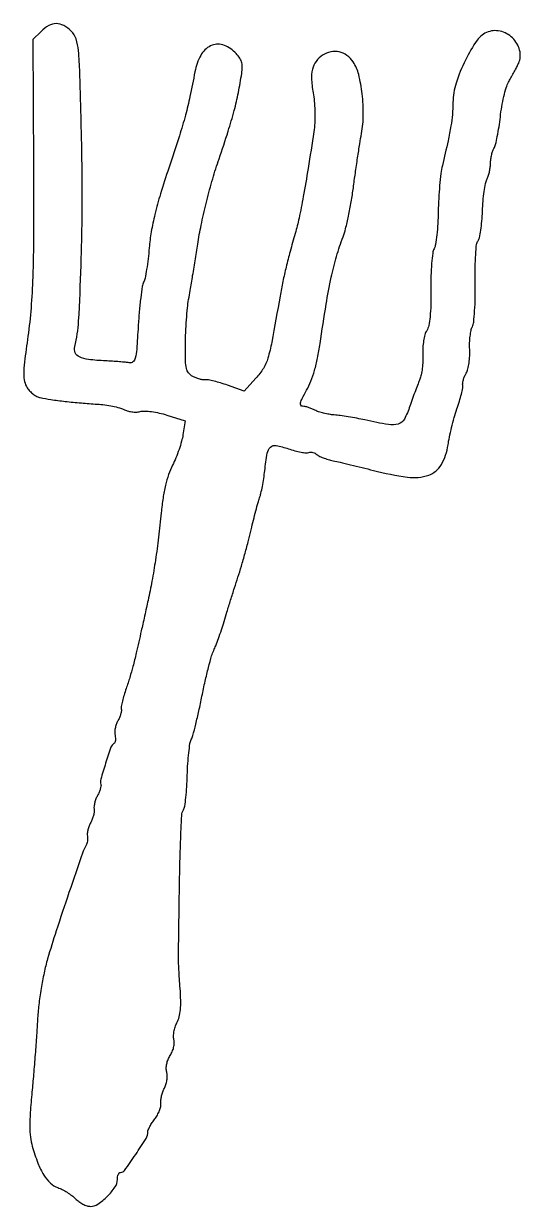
# Model space of a CAD drawing. Extents: x 0 to 147, y 0 to 349.
import ezdxf

# ---------------------------------------------------------------- set-up
doc = ezdxf.new("R2010")
doc.units = 0

msp = doc.modelspace()

# ---------------------------------------------------------------- linework, layer by layer
msp.add_lwpolyline([(5.51654, 346.607449), (3.12399, 344.214899), (3.274086, 306.857449, -0.001825), (3.281574, 286.547618, -0.007327), (3.05888, 274.131819, -0.01163), (2.550315, 265.035031, -0.014841), (1.638524, 256.686751, 0.003422), (0.623955, 249.02331, 0.02793), (0.38071, 245.500357, 0.06393), (0.634101, 243.298865, 0.084641), (1.439083, 241.452628, 0.048251), (2.210867, 240.491306, 0.037566), (3.21657, 239.604236, 0.038659), (4.290613, 238.915161, 0.071429), (5.26265, 238.559755, 0.016843), (8.356309, 238.015216, 0.006676), (12.637421, 237.467709, 0.006475), (17.384241, 236.98714, 0.006977), (22.025196, 236.643114, -0.017605), (24.310541, 236.424788, -0.016861), (26.608262, 236.044147, -0.017068), (28.610571, 235.571047, -0.05637), (29.868337, 235.070464, 0.055702), (30.941257, 234.641793, 0.036302), (32.250849, 234.381442, 0.036323), (33.582997, 234.313365, 0.056146), (34.724029, 234.466872, -0.072049), (36.06502, 234.604204, -0.022565), (38.082264, 234.428431, -0.021832), (40.365144, 234.023161, -0.021351), (42.621298, 233.418029), (47.980821, 231.732252), (47.348663, 227.616126, -0.02997), (46.93369, 225.691034, -0.014296), (46.18301, 223.271357, -0.014115), (45.252057, 220.780285, -0.01949), (44.26819, 218.605513, 0.033142), (43.115925, 215.86152, 0.024444), (42.19737, 212.696061, 0.021078), (41.479637, 208.991965, 0.013168), (40.937767, 204.605513, -0.00582), (40.150737, 197.361009, -0.007259), (39.243976, 190.653485, -0.00782), (38.215019, 184.456076, -0.009821), (37.059462, 178.75, 0.000042), (36.585101, 176.622398, 0.000027), (36.033529, 174.146875, 0.000027), (35.492802, 171.718786, 0.00005), (35.05468, 169.75, -0.00198), (33.583894, 163.258986, -0.007534), (32.588683, 159.224595, -0.010956), (31.681317, 156.055199, -0.009246), (30.586389, 152.742652, 0.011826), (29.965134, 150.830078, 0.014559), (29.480477, 149.017746, 0.012992), (29.160279, 147.487027, 0.095355), (29.167655, 146.742652, -0.092229), (29.177904, 146.106408, -0.02895), (28.96381, 145.174061, -0.027819), (28.598772, 144.139554, -0.027493), (28.119908, 143.147767, 0.043832), (27.659003, 142.107814, 0.035674), (27.347698, 140.929327, 0.036954), (27.21884, 139.794497, 0.073876), (27.316223, 138.898763, -0.043741), (27.445888, 138.135849, -0.05318), (27.427531, 137.411456, -0.062185), (27.274986, 136.828189, -0.160663), (26.998608, 136.49914, 0.170894), (26.121244, 135.411303, 0.007537), (24.546687, 130.740061, 0.008418), (23.134161, 126.061372, 0.141576), (23.142021, 124.461292, -0.116748), (23.169921, 123.942737, -0.028947), (22.969139, 123.109904, -0.028023), (22.621036, 122.157686, -0.024888), (22.156248, 121.210723, 0.035237), (21.689861, 120.20863, 0.029608), (21.336957, 119.091396, 0.030646), (21.137546, 118.02866, 0.069025), (21.14869, 117.210723, -0.0687), (21.160364, 116.392785, -0.030526), (20.962643, 115.33005, -0.029499), (20.612188, 114.212812, -0.035157), (20.14869, 113.210723, 0.035775), (19.686686, 112.208622, 0.030069), (19.340655, 111.091396, 0.03114), (19.149515, 110.028765, 0.069777), (19.168837, 109.210723, -0.039607), (19.230013, 108.482164, -0.033214), (19.18211, 107.708084, -0.034493), (19.04138, 107.003591, -0.074065), (18.81908, 106.497649, 0.057366), (17.723639, 104.213837, 0.001266), (13.744962, 92.601975, 0.003241), (9.972562, 81.259779, 0.008334), (7.43614, 73, 0.017378), (6.406321, 68.907552, 0.012077), (5.517098, 64.223685, 0.01196), (4.843806, 59.430094, 0.015424), (4.46732, 55, -0.003873), (4.190782, 50.522366, -0.001907), (3.773283, 44.832202, -0.001892), (3.294895, 38.92721, -0.002757), (2.824866, 33.726643, 0.006351), (2.32199, 27.677954, 0.019059), (2.188826, 23.53491, 0.027544), (2.380216, 20.404163, 0.041533), (2.920599, 17.726643, 0.020516), (4.586027, 12.754234, 0.047109), (6.331328, 9.217045, 0.065021), (8.252209, 6.853157, 0.106739), (10.446862, 5.51998, -0.035625), (11.739317, 4.966766, -0.02133), (13.191278, 4.138682, -0.021298), (14.573093, 3.186105, -0.034401), (15.651408, 2.25, 0.041447), (16.671918, 1.388957, 0.035881), (17.869345, 0.660938, 0.03752), (19.05672, 0.159572, 0.081312), (20.031469, 0, 0.149304), (22.288722, 0.689401, 0.047461), (25.03651, 2.946586, 0.047443), (27.307502, 5.678965, 0.150784), (28, 7.923077, -0.043628), (28.069507, 8.718153, -0.06339), (28.278048, 9.389904, -0.083098), (28.584733, 9.84456, -0.205717), (28.946546, 10, 0.241823), (30.126249, 10.605998, 0.007136), (33.408341, 15.327547, 0.009653), (36.459863, 20.048005, 0.139537), (37, 21.945776, -0.099296), (37.129063, 22.589257, -0.023428), (37.60107, 23.584791, -0.023215), (38.262956, 24.699055, -0.021025), (39.046197, 25.785859, 0.039235), (39.811117, 26.933032, 0.035202), (40.419207, 28.227111, 0.036967), (40.797094, 29.470687, 0.085186), (40.846892, 30.443589, -0.058102), (40.844265, 31.399644, -0.029646), (41.05078, 32.584227, -0.028995), (41.411982, 33.795304, -0.038414), (41.885726, 34.843141, 0.053301), (42.333233, 35.916824, 0.036645), (42.615014, 37.206296, 0.03696), (42.703352, 38.503422, 0.060076), (42.564871, 39.597556, -0.064675), (42.429014, 40.756089, -0.048693), (42.569633, 42.032254, -0.046551), (42.967539, 43.318163, -0.046763), (43.596009, 44.506184, 0.047568), (44.187764, 45.629164, 0.040754), (44.59365, 46.903069, 0.042578), (44.770754, 48.14294, 0.078298), (44.669721, 49.154987, -0.073996), (44.558237, 50.182696, -0.03507), (44.704553, 51.510192, -0.033787), (45.056692, 52.904189, -0.040589), (45.578355, 54.151522, 0.057879), (46.235651, 55.889231, 0.038257), (46.596157, 57.995503, 0.02891), (46.690803, 60.680473, 0.012568), (46.520478, 64.248303, -0.00163), (46.31931, 67.134956, -0.00205), (46.152636, 69.810439, -0.001636), (46.029357, 72.055944, -0.016217), (46.011282, 73, -0.000799), (46.343997, 95.350271, -0.004382), (46.648703, 107.416216, -0.003551), (46.972439, 115.285632, -0.127016), (47.508915, 117.014425, 0.101408), (47.876567, 118.017095, 0.009779), (48.21405, 120.603147, 0.012115), (48.483871, 123.73356, 0.009284), (48.632133, 127.164734, -0.009649), (48.784037, 130.6217, -0.011952), (49.064325, 133.831083, -0.01035), (49.417556, 136.497359, -0.082701), (49.803379, 137.671681, 0.055729), (50.282197, 138.902089, 0.004736), (51.123879, 142.194181, 0.006229), (52.044192, 146.153703, 0.004782), (52.954014, 150.5, -0.006143), (53.8865, 154.894907, -0.007382), (54.874978, 159.003125, -0.006422), (55.801236, 162.433497, -0.048145), (56.413851, 164, 0.024518), (57.017665, 165.352194, 0.006811), (57.830061, 167.528125, 0.006858), (58.683403, 170.019531, 0.007143), (59.456112, 172.5, -0.002615), (60.302462, 175.306094, -0.001331), (61.394291, 178.825366, -0.001322), (62.539672, 182.449202, -0.001979), (63.560938, 185.60763, 0.006989), (64.56699, 188.828905, 0.004285), (65.667046, 192.652027, 0.004295), (66.691183, 196.455728, 0.007635), (67.459675, 199.60763, -0.004272), (68.127673, 202.429709, -0.004412), (68.836918, 205.209741, -0.004265), (69.493014, 207.606978, -0.01882), (69.944333, 209, 0.031232), (70.337708, 210.325448, 0.009406), (70.770513, 212.38378, 0.009386), (71.170102, 214.716253, 0.010063), (71.471596, 217.008612, -0.014211), (72.197514, 222.194928, -0.165147), (73.156941, 223.972959, -0.241025), (74.817268, 224.442504, -0.032481), (78.429179, 223.472525, 0.016108), (80.344704, 222.890284, 0.019821), (82.166307, 222.476749, 0.018614), (83.699289, 222.250745, 0.119453), (84.471245, 222.350592, -0.087046), (85.040181, 222.461635, -0.062721), (85.684725, 222.392939, -0.061682), (86.303701, 222.163718, -0.077033), (86.797711, 221.802289, 0.085982), (87.441195, 221.348843, 0.020179), (88.658404, 220.831396, 0.020207), (90.126784, 220.342831, 0.018644), (91.669566, 219.959543, -0.006116), (93.669002, 219.515669, -0.0018), (96.72481, 218.786337, -0.001807), (100.156221, 217.941153, -0.001942), (103.5, 217.090916, 0.029133), (113.587973, 215.102309, 0.117069), (119.800223, 215.70489, 0.183153), (123.538898, 218.803559, 0.095229), (125.510305, 224.624444, -0.017821), (125.906322, 226.899988, -0.008925), (126.560127, 229.746174, -0.00885), (127.342262, 232.670457, -0.012925), (128.142603, 235.213595, 0.010152), (128.874707, 237.495638, 0.01298), (129.451155, 239.626703, 0.01091), (129.844916, 241.417834, 0.099198), (129.842392, 242.213595, -0.089582), (129.827896, 242.865481, -0.029771), (130.03348, 243.802509, -0.028537), (130.390085, 244.834988, -0.028853), (130.86082, 245.816221, 0.065362), (131.336921, 247.027671, 0.024259), (131.693255, 248.827912, 0.023549), (131.896065, 250.853068, 0.026234), (131.896592, 252.816221, -0.021535), (131.87889, 254.756119, -0.020846), (132.027057, 256.71164, -0.021292), (132.302288, 258.418332, -0.068617), (132.684289, 259.5, 0.094068), (133.079379, 260.829197, 0.009433), (133.353358, 264.14375, 0.011583), (133.515111, 268.141283, 0.008964), (133.512279, 272.5, -0.008195), (133.502489, 276.977452, -0.013316), (133.65774, 280.777368, -0.010593), (133.926466, 283.80078, -0.138754), (134.345595, 284.833373, 0.115153), (134.765511, 285.744087, 0.013676), (135.156259, 287.949134, 0.01575), (135.470826, 290.636163, 0.012318), (135.648132, 293.567823, -0.011972), (135.82608, 296.544319, -0.013841), (136.141716, 299.367589, -0.012944), (136.535134, 301.731671, -0.075293), (136.956494, 302.918708, 0.043628), (137.356822, 303.854605, 0.023264), (137.69347, 305.068759, 0.022982), (137.923961, 306.34995, 0.033023), (138, 307.5, -0.033251), (138.076642, 308.6512, -0.023009), (138.309057, 309.935963, -0.02328), (138.6485, 311.155213, -0.043357), (139.052108, 312.097365, 0.062306), (139.508995, 313.286076, 0.010858), (140.036183, 315.634974, 0.011643), (140.533409, 318.434423, 0.010205), (140.924722, 321.379689, -0.015035), (141.354819, 324.393622, -0.014697), (141.967884, 327.399369, -0.014752), (142.660768, 330.002957, -0.052192), (143.323711, 331.598065, 0.000395), (144.01767, 332.876266, 0.000275), (144.799175, 334.320329, 0.000277), (145.547452, 335.706653, 0.000575), (146.12997, 336.79029, 0.169917), (146.7264, 340.59556, 0.140287), (144.89387, 344.295199, 0.135839), (141.323744, 346.544015, 0.156928), (137.318073, 346.466982, 0.159465), (134.112501, 344.046171, 0.036659), (130.613926, 338.135249, 0.038392), (127.872131, 331.357377, 0.074924), (126.956449, 325.61336, -0.018633), (126.795259, 322.09474, -0.020864), (126.37319, 318.729305, -0.013304), (125.519336, 314.36231, -0.003013), (123.828701, 307, 0.026876), (123.409157, 304.668054, 0.008685), (123.034661, 301.178125, 0.008632), (122.752161, 297.275744, 0.009586), (122.616817, 293.5, -0.010566), (122.480989, 289.90748, -0.0129), (122.196392, 286.55625, -0.011442), (121.822458, 283.769796, -0.08401), (121.396145, 282.5, 0.092522), (120.983137, 281.197307, 0.010833), (120.674826, 278.15, 0.012692), (120.477015, 274.475591, 0.010069), (120.444165, 270.5, -0.008562), (120.419848, 265.868233, -0.019746), (120.204622, 262.393469, -0.025157), (119.815007, 259.844044, -0.088443), (119.204254, 258.307703, 0.071845), (118.69031, 257.129624, 0.026548), (118.303193, 255.355551, 0.025424), (118.07723, 253.326747, 0.026271), (118.061979, 251.307703, -0.021712), (118.065136, 249.283648, -0.019102), (117.896193, 247.177888, -0.01953), (117.596633, 245.289379, -0.053293), (117.193746, 244, 0.011074), (116.654413, 242.677382, 0.00323), (115.882863, 240.61875, 0.003244), (115.043961, 238.289056, 0.003469), (114.254245, 236, -0.042145), (112.619986, 232.23489, -0.1982), (110.832268, 230.772257, -0.117575), (107.96472, 230.599101, -0.01108), (101, 231.98137, 0.007825), (98.634242, 232.466922, 0.006269), (96.072956, 232.917781, 0.006342), (93.693052, 233.275086, 0.015986), (91.950488, 233.457615, -0.023642), (90.43507, 233.639837, -0.018634), (88.816563, 233.975023, -0.019), (87.333994, 234.400488, -0.043511), (86.266229, 234.857518, 0.025287), (85.339217, 235.294882, 0.021343), (84.319307, 235.664396, 0.021882), (83.358563, 235.921162, 0.054403), (82.636138, 236, -0.266914), (82.107033, 236.304118, -0.194745), (82.008418, 236.990058, -0.057899), (82.507619, 238.326192, -0.009607), (83.808051, 240.75, 0.034477), (85.060419, 243.391496, 0.023094), (86.136781, 246.55851, 0.020294), (87.044328, 250.25337, 0.013987), (87.783352, 254.5, -0.004234), (89.575152, 266.135332, -0.012599), (91.070462, 274.06157, -0.017577), (92.626884, 280.239174, -0.020275), (94.551984, 286, 0.030172), (95.298581, 288.390471, 0.009016), (96.148688, 292.115625, 0.009006), (96.954041, 296.341407, 0.009632), (97.587011, 300.5, -0.002532), (98.174353, 304.765065, -0.002082), (98.843324, 309.312039, -0.002102), (99.492769, 313.483588, -0.005586), (100.00243, 316.455876, 0.043559), (100.520782, 321.958302, 0.030753), (100.181558, 328.162336, 0.030933), (99.157593, 333.855493, 0.085265), (97.538406, 337.581728, 0.089642), (95.707787, 339.51224, 0.103745), (93.40436, 340.558604, 0.105389), (90.903801, 340.582712, 0.095206), (88.508592, 339.597587, 0.089651), (86.577005, 337.765881, 0.101811), (85.514374, 335.450002, 0.073642), (85.262042, 332.31217, 0.026974), (85.799374, 327.882448, -0.024607), (86.115448, 325.376005, -0.016115), (86.243583, 322.46645, -0.016088), (86.184004, 319.544765, -0.023929), (85.927618, 317, -0.002572), (84.252516, 306.166351, -0.005576), (82.829749, 297.863141, -0.007061), (81.574529, 291.50719, -0.01854), (80.441993, 287, 0.004435), (78.941122, 281.667974, 0.007146), (77.76814, 277.097494, 0.007886), (76.812321, 272.846315, 0.007523), (75.974897, 268.5, -0.001823), (73.525092, 254.956018, -0.02579), (72.381783, 250.162941, -0.066808), (71.064764, 247.206973, -0.045569), (68.854157, 244.260329), (65.402655, 240.439929), (60.451327, 242.226595, 0.012283), (58.445688, 242.895118, 0.014427), (56.513827, 243.426293, 0.01339), (54.867377, 243.78186, 0.081683), (54, 243.801736, -0.073186), (53.267597, 243.806144, -0.0289), (52.279687, 244.01662, -0.027847), (51.22159, 244.371233, -0.031176), (50.25, 244.830289, -0.093036), (49.017968, 245.8456, -0.117965), (48.363695, 247.162351, -0.052423), (48.092413, 249.38309, -0.006423), (48.073003, 254.285184, -0.008721), (48.165479, 257.796693, -0.007084), (48.383514, 261.555648, -0.007168), (48.683261, 265.014578, -0.018436), (49.027547, 267.5, 0.002482), (49.488518, 270.192671, 0.000634), (50.207577, 274.55625, 0.000646), (51.015571, 279.539063, 0.000656), (51.806763, 284.5, -0.013449), (52.865731, 290.198475, -0.009078), (54.365481, 296.638822, -0.008984), (56.127006, 303.131965, -0.011727), (57.983004, 309, 0.005121), (60.682318, 317.157902, 0.012521), (62.456214, 323.229285, 0.015477), (63.691613, 328.547015, 0.013376), (64.66452, 334.195606, 0.032144), (64.826003, 336.221297, 0.082127), (64.608688, 337.672908, 0.083874), (63.939282, 338.959201, 0.034563), (62.645303, 340.445606, 0.122322), (59.055077, 342.607289, 0.190631), (55.500623, 342.328721, 0.155931), (52.586923, 339.535319, 0.078559), (50.869567, 334.685172, -0.006318), (49.417133, 327.375609, -0.014055), (48.085434, 321.859647, -0.011564), (46.293393, 315.813128, -0.003084), (43.158021, 306.269526, 0.006858), (40.726761, 298.676322, 0.013862), (39.061348, 292.621938, 0.017179), (37.986145, 287.485774, 0.023075), (37.389386, 282.769526, -0.009002), (37.065473, 279.465582, -0.010864), (36.638261, 276.377203, -0.009604), (36.174275, 273.803898, -0.069701), (35.76011, 272.62095, 0.081044), (35.348503, 271.354409, 0.007234), (34.886341, 268.027092, 0.009279), (34.463792, 264.017264, 0.007108), (34.145751, 259.62095, -0.003403), (33.701904, 252.781743, -0.042274), (33.297575, 250.2128, -0.163225), (32.613273, 249.13145, -0.215853), (31.5, 248.837901, 0.017212), (30.412122, 248.983392, 0.004253), (28.61875, 249.145276, 0.004347), (26.560937, 249.295397, 0.004342), (24.5, 249.409784, -0.016216), (19.497714, 249.806753, -0.080914), (16.79568, 250.563577, -0.184503), (15.584875, 251.808955, -0.164543), (15.439587, 253.615318, 0.047464), (16.584524, 261.137557, 0.006029), (17.308554, 277.532897, 0.007228), (17.644044, 296.572969, 0.006888), (17.438683, 315.922781, 0.001162), (16.943698, 334.44797, 0.017221), (16.531591, 340.931539, 0.053525), (15.812823, 344.390838, 0.118953), (14.418129, 346.672781, 0.071988), (12.194062, 348.334473, 0.126996), (9.983831, 348.887787, 0.125639), (7.765295, 348.304001, 0.069643)], format="xyb", close=True)

doc.saveas('drawing.dxf')
